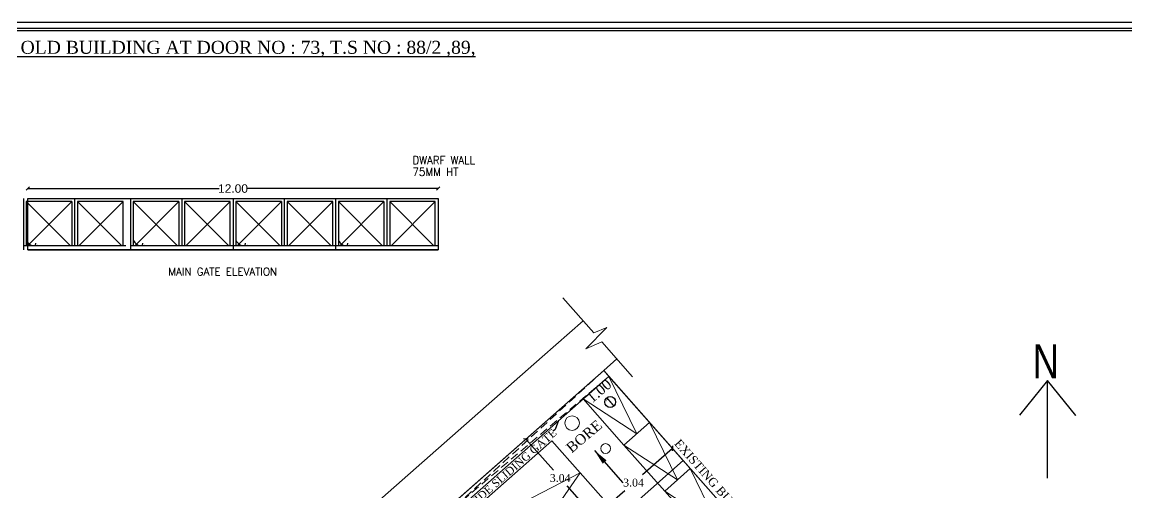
# Model space of a CAD drawing. Header units: metres. Extents: x -132 to 144, y -80 to -15.
# Drawn here: x -45.62 to -13.3, y -31.74 to -17.95 of the extents above; entities that cross this region are included whole.
import ezdxf
from ezdxf.enums import TextEntityAlignment as Align

# ---------------------------------------------------------------- set-up
doc = ezdxf.new("R2010")
doc.units = ezdxf.units.M
doc.header["$MEASUREMENT"] = 0
doc.header["$PDMODE"] = 3
doc.linetypes.add('HIDDEN', pattern=[0.375, 0.25, -0.125])
doc.layers.get('0').update_dxf_attribs({"lineweight": 5})
doc.layers.get('DEFPOINTS').update_dxf_attribs({"lineweight": 5})
doc.layers.add('MAIN_GATE', color=57, linetype='Continuous')
doc.layers.add('NORTH_DIRECTION', color=7, linetype='Continuous', lineweight=0)
doc.layers.add('TEXT', color=6, linetype='Continuous', lineweight=20)
doc.styles.add('Isa-', font='times.ttf')
doc.styles.get("Standard").update_dxf_attribs({"font": 'arial.ttf'})
doc.styles.add('STYLE2', font='times.ttf')
doc.styles.add('T', font='ROMAND.shx', dxfattribs={"width": 0.9, "height": 10})
doc.styles.add('USA TEXT', font='GOTHIC.TTF', dxfattribs={"width": 0.8})
doc.dimstyles.new('Copy of ISO-25', dxfattribs={"dimscale": 0, "dimtxt": 0.23, "dimasz": 0.1, "dimexe": 1.25, "dimexo": 0.625, "dimgap": 0.11, "dimtad": 0, "dimtih": 1, "dimtoh": 1, "dimzin": 1, "dimdsep": 46, "dimtxsty": 'STYLE2', "dimblk": 'OBLIQUE', "dimcen": 0, "dimse1": 1, "dimse2": 1, "dimclrd": 1, "dimclrt": 3, "dimadec": 0, "dimazin": 2, "dimtfac": 1, "dimtix": 1, "dimtofl": 0, "dimtmove": 0, "dimatfit": 3, "dimfxl": 0, "dimtolj": 1, "dimarcsym": 0})
doc.dimstyles.new('ISO-25', dxfattribs={"dimscale": 0, "dimtxt": 0.23, "dimasz": 0.15, "dimexe": 1.25, "dimexo": 0.625, "dimgap": 0.11, "dimtad": 0, "dimtih": 1, "dimtoh": 1, "dimzin": 1, "dimdsep": 46, "dimtxsty": 'STYLE2', "dimblk": 'OBLIQUE', "dimcen": 0, "dimse1": 1, "dimse2": 1, "dimclrd": 1, "dimclrt": 3, "dimadec": 0, "dimazin": 2, "dimtfac": 1, "dimtix": 1, "dimtofl": 0, "dimtmove": 0, "dimatfit": 3, "dimfxl": 0, "dimtolj": 1, "dimarcsym": 0})
doc.dimstyles.new('STANDARD$0', dxfattribs={"dimtxt": 0.5, "dimasz": 0.1, "dimexe": 2, "dimexo": 2, "dimgap": 0, "dimtad": 0, "dimzin": 0, "dimdsep": 46, "dimtxsty": 'Standard', "dimblk": 'OBLIQUE', "dimcen": -0.0625, "dimse1": 1, "dimse2": 1, "dimclrd": 3, "dimclre": 9, "dimadec": 0, "dimazin": 0, "dimtfac": 1, "dimtix": 1, "dimtofl": 0, "dimtmove": 2, "dimatfit": 3, "dimldrblk": 'OBLIQUE', "dimfxl": 0, "dimtolj": 1, "dimtzin": 0, "dimarcsym": 0})

# ---------------------------------------------------------------- blocks, each defined once
blk = doc.blocks.new('_Oblique')
at = {"color": 0, "linetype": 'ByBlock', "lineweight": -2}
blk.add_line((-0.5, -0.5), (0.5, 0.5), dxfattribs=at)
blk = doc.blocks.new('*D147')
at = {"color": 1, "linetype": 'Continuous', "lineweight": -2}
for p, q in [((-30.885, -30.168), (-30.08, -31.081)), ((-28.874, -32.448), (-29.679, -31.535))]:
    blk.add_line(p, q, dxfattribs=at)
at = {"layer": 'DEFPOINTS', "color": 0}
for p in [(-30.885, -30.168), (-30.885, -30.168), (-28.874, -32.448)]:
    blk.add_point(p, dxfattribs=at)
at = {"color": 1, "lineweight": -2, "xscale": 0.1, "yscale": 0.1, "zscale": 0.1}
for p, rotation in [((-30.885, -30.168), 131.4016149081848), ((-28.874, -32.448), 311.4016149081848)]:
    blk.add_blockref('_Oblique', p, dxfattribs=dict(at, rotation=rotation))
at = {"color": 3, "insert": (-29.88, -31.308), "char_height": 0.23, "attachment_point": 5, "style": 'STYLE2'}
blk.add_mtext('\\A1;3.04', dxfattribs=at)
blk = doc.blocks.new('*D151')
at = {"color": 1, "linetype": 'Continuous', "lineweight": -2}
for p, q in [((-26.593, -30.438), (-27.476, -31.216)), ((-28.874, -32.448), (-27.992, -31.671))]:
    blk.add_line(p, q, dxfattribs=at)
at = {"layer": 'DEFPOINTS', "color": 0}
for p in [(-26.593, -30.438), (-26.593, -30.438), (-28.874, -32.448)]:
    blk.add_point(p, dxfattribs=at)
at = {"color": 1, "lineweight": -2, "xscale": 0.1, "yscale": 0.1, "zscale": 0.1}
for p, rotation in [((-26.593, -30.438), 41.37842308982026), ((-28.874, -32.448), 221.3784230898203)]:
    blk.add_blockref('_Oblique', p, dxfattribs=dict(at, rotation=rotation))
at = {"color": 3, "insert": (-27.734, -31.443), "char_height": 0.23, "attachment_point": 5, "style": 'STYLE2'}
blk.add_mtext('\\A1;3.04', dxfattribs=at)
blk = doc.blocks.new('*D196')
at = {"layer": 'DEFPOINTS', "color": 0}
for p in [(-46.06, -23.12), (-45.452, -23.12), (-45.452, -24.624)]:
    blk.add_point(p, dxfattribs=at)
at = {"layer": 'MAIN_GATE', "color": 3, "lineweight": -2}
for p, q in [((-46.06, -23.12), (-46.06, -23.585)), ((-46.06, -24.624), (-46.06, -24.16))]:
    blk.add_line(p, q, dxfattribs=at)
at = {"layer": 'MAIN_GATE', "color": 3, "lineweight": -2, "xscale": 0.1, "yscale": 0.1, "zscale": 0.1}
for p, rotation in [((-46.06, -23.12), 90), ((-46.06, -24.624), 270)]:
    blk.add_blockref('_Oblique', p, dxfattribs=dict(at, rotation=rotation))
at = {"layer": 'MAIN_GATE', "color": 0, "lineweight": -3, "insert": (-46.05, -23.872), "char_height": 0.23, "attachment_point": 5, "rotation": 90}
blk.add_mtext('\\A1;1.50', dxfattribs=at)
blk = doc.blocks.new('*D197')
at = {"layer": 'DEFPOINTS', "color": 0}
for p in [(-33.452, -22.83), (-45.452, -23.12), (-33.452, -23.12)]:
    blk.add_point(p, dxfattribs=at)
at = {"layer": 'MAIN_GATE', "color": 3, "lineweight": -2}
for p, q in [((-45.452, -22.83), (-39.861, -22.83)), ((-33.452, -22.83), (-39.042, -22.83))]:
    blk.add_line(p, q, dxfattribs=at)
at = {"layer": 'MAIN_GATE', "color": 3, "lineweight": -2, "xscale": 0.1, "yscale": 0.1, "zscale": 0.1, "rotation": 180}
blk.add_blockref('_Oblique', (-45.452, -22.83), dxfattribs=at)
at = {"layer": 'MAIN_GATE', "color": 3, "lineweight": -2, "xscale": 0.1, "yscale": 0.1, "zscale": 0.1}
blk.add_blockref('_Oblique', (-33.452, -22.83), dxfattribs=at)
at = {"layer": 'MAIN_GATE', "color": 0, "lineweight": -3, "insert": (-39.452, -22.83), "char_height": 0.25, "attachment_point": 5}
blk.add_mtext('\\A1;12.00', dxfattribs=at)

msp = doc.modelspace()

# ---------------------------------------------------------------- linework, layer by layer
at = {"color": 1, "lineweight": -3}
for p, q in [((-45.58507, -23.11974), (-45.58507, -24.62446)), ((-45.50174, -23.20307), (-45.50174, -24.49946)), ((-44.219, -24.49946), (-45.50174, -23.20307)), ((-44.1684, -23.20307), (-45.50174, -23.20307)), ((-45.45114, -24.49946), (-44.1684, -23.20307)), ((-44.1684, -23.20307), (-44.1684, -24.49946)), ((-44.08507, -23.11974), (-44.08507, -24.49946)), ((-42.6684, -23.20307), (-44.00174, -23.20307)), ((-42.719, -24.49946), (-44.00174, -23.20307)), ((-44.00174, -23.20307), (-44.00174, -24.49946)), ((-43.95114, -24.49946), (-42.6684, -23.20307)), ((-42.6684, -24.49946), (-42.6684, -23.20307)), ((-42.45151, -23.11974), (-42.45151, -24.62446)), ((-42.36817, -23.20307), (-42.36817, -24.49946)), ((-41.08544, -24.49946), (-42.36817, -23.20307)), ((-41.03484, -23.20307), (-42.36817, -23.20307)), ((-42.31758, -24.49946), (-41.03484, -23.20307)), ((-41.03484, -23.20307), (-41.03484, -24.49946)), ((-40.95151, -23.11974), (-40.95151, -24.49946)), ((-39.53484, -23.20307), (-40.86817, -23.20307)), ((-39.58544, -24.49946), (-40.86817, -23.20307)), ((-40.86817, -23.20307), (-40.86817, -24.49946)), ((-40.81758, -24.49946), (-39.53484, -23.20307)), ((-39.53484, -24.49946), (-39.53484, -23.20307)), ((-39.45151, -23.11974), (-39.45151, -24.62446)), ((-39.36817, -23.20307), (-39.36817, -24.49946)), ((-38.08544, -24.49946), (-39.36817, -23.20307)), ((-38.03484, -23.20307), (-39.36817, -23.20307)), ((-39.31758, -24.49946), (-38.03484, -23.20307)), ((-38.03484, -23.20307), (-38.03484, -24.49946)), ((-37.95151, -23.11974), (-37.95151, -24.49946)), ((-36.53484, -23.20307), (-37.86817, -23.20307)), ((-36.58544, -24.49946), (-37.86817, -23.20307)), ((-37.86817, -23.20307), (-37.86817, -24.49946)), ((-37.81758, -24.49946), (-36.53484, -23.20307)), ((-36.53484, -24.49946), (-36.53484, -23.20307)), ((-36.45151, -23.11974), (-36.45151, -24.62446)), ((-36.36817, -23.20307), (-36.36817, -24.49946)), ((-35.08544, -24.49946), (-36.36817, -23.20307)), ((-35.03484, -23.20307), (-36.36817, -23.20307)), ((-36.31758, -24.49946), (-35.03484, -23.20307)), ((-35.03484, -23.20307), (-35.03484, -24.49946)), ((-34.95151, -23.11974), (-34.95151, -24.49946)), ((-33.53484, -23.20307), (-34.86817, -23.20307)), ((-33.58544, -24.49946), (-34.86817, -23.20307)), ((-34.86817, -23.20307), (-34.86817, -24.49946)), ((-34.81758, -24.49946), (-33.53484, -23.20307)), ((-33.53484, -24.49946), (-33.53484, -23.20307)), ((-33.45151, -23.11974), (-33.45151, -24.62446)), ((-45.58507, -24.49946), (-42.58507, -24.49946)), ((-42.45151, -24.49946), (-39.45151, -24.49946)), ((-39.45151, -24.49946), (-36.45151, -24.49946)), ((-36.45151, -24.49946), (-33.45151, -24.49946)), ((-45.45151, -24.62446), (-33.45151, -24.62446))]:
    msp.add_line(p, q, dxfattribs=at)
at = {"lineweight": -3}
for p, q in [((-45.2346, -24.49946), (-45.22295, -24.43198)), ((-45.2346, -24.49946), (-45.16817, -24.48285)), ((-42.10104, -24.49946), (-42.08938, -24.43198)), ((-42.10104, -24.49946), (-42.03461, -24.48285)), ((-39.10104, -24.49946), (-39.08938, -24.43198)), ((-39.10104, -24.49946), (-39.03461, -24.48285)), ((-36.10104, -24.49946), (-36.08938, -24.43198)), ((-36.10104, -24.49946), (-36.03461, -24.48285))]:
    msp.add_line(p, q, dxfattribs=at)
for p, q in [((-28.8967, -27.05167), (-29.80076, -26.02627)), ((-28.8967, -27.05167), (-28.51214, -26.896)), ((-28.65911, -27.32115), (-27.75952, -28.34147))]:
    msp.add_line(p, q)
at = {"color": 2}
for p, q in [((-30.40554, -27.75532), (-29.20755, -26.69909)), ((-30.40554, -27.75532), (-41.60397, -37.62687)), ((-28.60459, -28.15726), (-28.2205, -27.81862))]:
    msp.add_line(p, q, dxfattribs=at)
at = {"ltscale": 2}
for p, q in [((-29.12814, -27.5228), (-28.51214, -26.896)), ((-28.65911, -27.32115), (-29.12814, -27.5228))]:
    msp.add_line(p, q, dxfattribs=at)
at = {"color": 6}
for q in [(-41.58119, -39.59832), (-13.48651, -45.30437)]:
    msp.add_line((-28.60459, -28.15726), q, dxfattribs=at)
at = {"color": 4, "linetype": 'HIDDEN'}
for p, q in [((-37.6082, -36.09546), (-28.4529, -28.32931)), ((-28.60459, -28.15726), (-37.45609, -36.26798))]:
    msp.add_line(p, q, dxfattribs=at)
at = {"color": 4}
for p, q in [((-27.63755, -30.01014), (-28.4529, -28.32931)), ((-27.63755, -30.01014), (-29.20299, -28.99064)), ((-26.44715, -31.3603), (-27.2625, -29.67947)), ((-26.44715, -31.3603), (-28.01259, -30.3408)), ((-25.25675, -32.71047), (-26.0721, -31.02964)), ((-29.29603, -31.15326), (-33.87316, -33.52231)), ((-29.29603, -31.15326), (-32.21983, -35.39754)), ((-25.25675, -32.71047), (-26.8222, -31.69097))]:
    msp.add_line(p, q, dxfattribs=at)
at = {"lineweight": -3}
for points in [[(-81.38915, -17.95301), (3.14417, -17.95301), (3.14417, -80.20358), (-81.38915, -80.20358)], [(-81.21092, -18.13123), (2.96595, -18.13123), (2.96595, -80.02535), (-81.21092, -80.02535)], [(-81.13915, -18.20301), (2.89417, -18.20301), (2.89417, -79.95358), (-81.13915, -79.95358)]]:
    msp.add_lwpolyline(points, close=True, dxfattribs=at)
at = {"color": 64, "lineweight": -3}
msp.add_lwpolyline([(-81.21092, -18.13123), (2.96595, -18.13123), (2.96595, -80.02535), (-81.21092, -80.02535)], close=True, dxfattribs=at)
at = {"color": 4}
msp.add_lwpolyline([(-37.45609, -36.26798), (-37.6082, -36.09546), (-28.60459, -28.15726), (-28.4529, -28.32931)], close=True, dxfattribs=at)
at = {"color": 1}
for points in [[(-27.2625, -29.67947), (-28.01259, -30.3408), (-29.20299, -28.99064), (-28.4529, -28.32931)], [(-26.0721, -31.02964), (-26.8222, -31.69097), (-28.01259, -30.3408), (-27.2625, -29.67947)], [(-24.8817, -32.3798), (-25.6318, -33.04114), (-26.8222, -31.69097), (-26.0721, -31.02964)]]:
    msp.add_lwpolyline(points, close=True, dxfattribs=at)
at = {"color": 2}
msp.add_lwpolyline([(-32.21983, -35.39754), (-33.87316, -33.52231), (-30.1227, -30.21564), (-28.46937, -32.09088)], close=True, dxfattribs=at)
at = {"lineweight": -3}
msp.add_circle((-28.41616, -29.08019), 0.15935, dxfattribs=at)
for centre, radius in [((-29.53109, -29.69835), 0.21427), ((-28.55207, -30.44293), 0.14272)]:
    msp.add_circle(centre, radius)
for centre in [(-45.26356, -24.251), (-42.13, -24.251), (-39.13, -24.251), (-36.13, -24.251)]:
    msp.add_arc(centre, 0.25014, 200.383445, 276.648399, dxfattribs=at)
at = {"layer": 'MAIN_GATE', "lineweight": -3}
msp.add_lwpolyline([(-45.45151, -23.11974), (-33.45151, -23.11974), (-33.45151, -24.62446), (-45.45151, -24.62446)], close=True, dxfattribs=at)
at = {"layer": 'NORTH_DIRECTION', "lineweight": -3}
for points in [[(-15.61873, -31.30923), (-15.61873, -31.30923), (-15.61873, -28.45118), (-16.43946, -29.46889)], [(-14.79127, -29.47723), (-14.79127, -29.47723), (-15.61873, -28.45118)]]:
    msp.add_lwpolyline(points, dxfattribs=at)

# ---------------------------------------------------------------- texts
at = {"color": 2, "lineweight": -3, "style": 'Isa-'}
msp.add_text('%%UPLAN SHOWING THE PROPOSED CONSTRUCTION OF AFFORDABLE RESIDENTIAL BUILDING AFTER DEMOLISHING THE EXISTING OLD BUILDING AT DOOR NO : 73, T.S NO : 88/2 ,89,', height=0.38, dxfattribs=at).set_placement((-80.7896, -18.88187))
for s, height, rotation, p in [('1.00', 0.3, 40.276425, (-28.74304, -28.75311)), ('1', 0.3, 40.276425, (-28.41237, -29.08492)), ('BORE', 0.3, 40.276425, (-29.17923, -30.08513)), ('12M WIDE SLIDING GATE', 0.23, 41.433452, (-31.58619, -31.29792)), ('EXISTING BUILDING TO  BE DEMOLISHED', 0.25, 311.401615, (-23.99125, -33.02866))]:
    msp.add_text(s, height=height, rotation=rotation, dxfattribs=at).set_placement(p, align=Align.MIDDLE_CENTER)
at = {"layer": 'NORTH_DIRECTION', "lineweight": -3, "insert": (-15.28597, -28.38748), "char_height": 1, "width": 0.5925348, "attachment_point": 1, "rotation": 180, "style": 'USA TEXT'}
msp.add_mtext('N', dxfattribs=at)
at = {"layer": 'TEXT', "color": 5, "lineweight": -3, "style": 'T', "width": 0.96}
for s, height, p in [('DWARF WALL ', 0.2295684, (-34.2003, -22.113)), ('75MM HT', 0.229568, (-34.2003, -22.45454)), ('MAIN GATE ELEVATION', 0.2295684, (-41.34432, -25.37657))]:
    msp.add_text(s, height=height, dxfattribs=at).set_placement(p)

# ---------------------------------------------------------------- dimensions: what is measured, and where the dimension line sits
at = {"color": 2}
dim = msp.add_linear_dim(base=(-30.88487, -30.16771), p1=(-28.87442, -32.448), p2=(-30.88487, -30.16771), angle=311.401615, dimstyle='Copy of ISO-25', override={"dimscale": 1, "dimfxl": 4, "dimfxlon": 1}, dxfattribs=at)
dim.commit()
dim.dimension.update_dxf_attribs({"geometry": '*D147', "text_midpoint": (-29.87964, -31.30785)})
at = {"color": 6}
dim = msp.add_aligned_dim(p1=(-28.87442, -32.448), p2=(-26.59332, -30.43847), distance=0, dimstyle='Copy of ISO-25', override={"dimscale": 1, "dimfxl": 4, "dimfxlon": 1}, dxfattribs=at)
dim.commit()
dim.dimension.update_dxf_attribs({"geometry": '*D151', "text_midpoint": (-27.73387, -31.44323)})
at = {"layer": 'MAIN_GATE', "color": 2, "lineweight": -3}
dim = msp.add_linear_dim(base=(-33.45151, -22.83022), p1=(-45.45151, -23.11974), p2=(-33.45151, -23.11974), dimstyle='STANDARD$0', override={"dimscale": 1, "dimtxt": 0.25}, dxfattribs=at)
dim.commit()
dim.dimension.update_dxf_attribs({"geometry": '*D197', "text_midpoint": (-39.45151, -22.83022)})
at = {"layer": 'MAIN_GATE', "color": 1, "lineweight": -3}
dim = msp.add_linear_dim(base=(-46.06047, -23.11974), p1=(-45.45151, -24.62446), p2=(-45.45151, -23.11974), angle=90, dimstyle='STANDARD$0', override={"dimscale": 1, "dimtxt": 0.23}, dxfattribs=at)
dim.commit()
dim.dimension.update_dxf_attribs({"geometry": '*D196', "text_midpoint": (-46.05029, -23.8721), "dimtype": 160})

# ---------------------------------------------------------------- leaders
at = {"color": 4}
msp.add_leader([(-29.92457, -29.62366), (-30.02912, -29.88559), (-30.08841, -29.93786)], dimstyle='Copy of ISO-25', override={"dimscale": 1}, dxfattribs=at)
at = {"color": 41, "lineweight": -3, "ltscale": 2.5}
msp.add_leader([(-28.87778, -30.4987), (-28.04262, -31.44558)], dimstyle='ISO-25', override={"dimscale": 1, "dimasz": 0.45}, dxfattribs=at)
at = {"color": 1, "ltscale": 2}
msp.add_leader([(-28.7659, -32.98711), (-26.27924, -30.7947), (-25.83306, -31.30076)], dimstyle='Copy of ISO-25', override={"dimscale": 1, "dimfxl": 4, "dimfxlon": 1}, dxfattribs=at)

doc.saveas('drawing.dxf')
